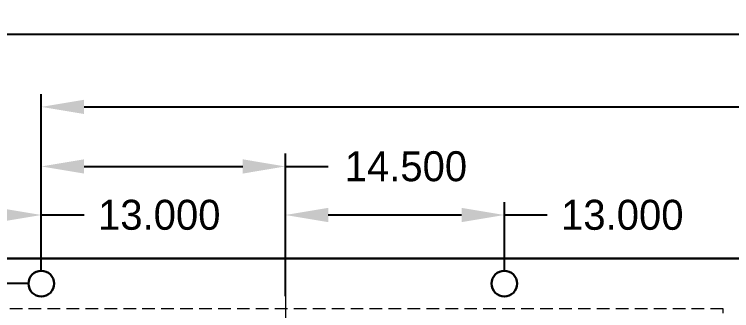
# Model space of a CAD drawing. Extents: x -14 to 234, y 117 to 227.
# Drawn here: x 10.12 to 52.72, y 209.46 to 227.03 of the extents above; entities that cross this region are included whole.
import ezdxf

# ---------------------------------------------------------------- set-up
doc = ezdxf.new("R2010")
doc.units = 0
doc.header["$LTSCALE"] = 3
doc.header["$MEASUREMENT"] = 0
doc.linetypes.add('CENTER', pattern=[2, 1.25, -0.25, 0.25, -0.25])
doc.linetypes.add('HIDDEN', pattern=[0.375, 0.25, -0.125])
for name, color, linetype, lineweight in [('CLIN', 1, 'CENTER', 15), ('DIM', 4, 'Continuous', 13), ('HIDN', 6, 'HIDDEN', 15), ('OBJ', 3, 'Continuous', 30)]:
    doc.layers.add(name, color=color, linetype=linetype, lineweight=lineweight)
doc.dimstyles.new('3DEC X 1', dxfattribs={"dimtxt": 1.778, "dimasz": 2.54, "dimexe": 0.762, "dimexo": 0.762, "dimgap": 0.762, "dimtad": 0, "dimdec": 3, "dimzin": 0, "dimdsep": 46, "dimtxsty": 'Standard', "dimcen": 0.09, "dimadec": 0, "dimazin": 0, "dimtfac": 1, "dimtdec": 3, "dimtofl": 0, "dimtmove": 0, "dimatfit": 3, "dimfxl": 1, "dimtolj": 1, "dimtzin": 0, "dimarcsym": 0})

# ---------------------------------------------------------------- blocks, each defined once
blk = doc.blocks.new('*D0')
at = {"layer": 'Defpoints', "color": 0, "transparency": 16777216}
for p in [(-83.281, -68.102), (-83.281, -68.102), (-96.281, -71.825), (-96.281, -71.825), (-83.281, -72.175), (-83.281, -72.175)]:
    blk.add_point(p, dxfattribs=at)
at = {"layer": 'DIM', "color": 0, "lineweight": -2, "transparency": 16777216}
for p, q in [((-96.281, -71.063), (-96.281, -67.34)), ((-96.281, -71.063), (-96.281, -67.34)), ((-83.281, -71.413), (-83.281, -67.34)), ((-83.281, -71.413), (-83.281, -67.34)), ((-93.741, -68.102), (-85.821, -68.102)), ((-93.741, -68.102), (-85.821, -68.102)), ((-83.281, -68.102), (-80.741, -68.102)), ((-83.281, -68.102), (-80.741, -68.102))]:
    blk.add_line(p, q, dxfattribs=at)
at = {"layer": 'DIM', "color": 0, "transparency": 16777216}
for points in [[(-93.741, -67.679), (-93.741, -68.525), (-96.281, -68.102)], [(-93.741, -67.679), (-93.741, -68.525), (-96.281, -68.102)], [(-85.821, -67.679), (-85.821, -68.525), (-83.281, -68.102)], [(-85.821, -67.679), (-85.821, -68.525), (-83.281, -68.102)]]:
    blk.add_solid(points, dxfattribs=at)
at = {"layer": 'DIM', "color": 0, "transparency": 16777216, "insert": (-76.275, -68.102), "char_height": 1.778, "attachment_point": 5}
blk.add_mtext('\\A1;13.000', dxfattribs=at)
blk.add_mtext('\\A1;13.000', dxfattribs=at)
blk = doc.blocks.new('*D1')
at = {"layer": 'Defpoints', "color": 0, "transparency": 16777216}
for p in [(-68.781, -65.224), (-68.781, -65.224), (-83.281, -72.175), (-83.281, -72.175), (-68.781, -73.675), (-68.781, -73.675)]:
    blk.add_point(p, dxfattribs=at)
at = {"layer": 'DIM', "color": 0, "lineweight": -2, "transparency": 16777216}
for p, q in [((-83.281, -71.413), (-83.281, -64.462)), ((-83.281, -71.413), (-83.281, -64.462)), ((-68.781, -72.913), (-68.781, -64.462)), ((-68.781, -72.913), (-68.781, -64.462)), ((-80.741, -65.224), (-71.321, -65.224)), ((-80.741, -65.224), (-71.321, -65.224)), ((-68.781, -65.224), (-66.241, -65.224)), ((-68.781, -65.224), (-66.241, -65.224))]:
    blk.add_line(p, q, dxfattribs=at)
at = {"layer": 'DIM', "color": 0, "transparency": 16777216}
for points in [[(-80.741, -64.8), (-80.741, -65.647), (-83.281, -65.224)], [(-80.741, -64.8), (-80.741, -65.647), (-83.281, -65.224)], [(-71.321, -64.8), (-71.321, -65.647), (-68.781, -65.224)], [(-71.321, -64.8), (-71.321, -65.647), (-68.781, -65.224)]]:
    blk.add_solid(points, dxfattribs=at)
at = {"layer": 'DIM', "color": 0, "transparency": 16777216, "insert": (-61.627, -65.224), "char_height": 1.778, "attachment_point": 5}
blk.add_mtext('\\A1;14.500', dxfattribs=at)
blk.add_mtext('\\A1;14.500', dxfattribs=at)
blk = doc.blocks.new('*D2')
at = {"layer": 'Defpoints', "color": 0, "transparency": 16777216}
for p in [(-55.781, -68.103), (-55.781, -68.103), (-55.781, -72.175), (-55.781, -72.175), (-68.781, -73.675), (-68.781, -73.675)]:
    blk.add_point(p, dxfattribs=at)
at = {"layer": 'DIM', "color": 0, "lineweight": -2, "transparency": 16777216}
for p, q in [((-68.781, -72.913), (-68.781, -67.341)), ((-68.781, -72.913), (-68.781, -67.341)), ((-55.781, -71.413), (-55.781, -67.341)), ((-55.781, -71.413), (-55.781, -67.341)), ((-66.241, -68.103), (-58.321, -68.103)), ((-66.241, -68.103), (-58.321, -68.103)), ((-55.781, -68.103), (-53.241, -68.103)), ((-55.781, -68.103), (-53.241, -68.103))]:
    blk.add_line(p, q, dxfattribs=at)
at = {"layer": 'DIM', "color": 0, "transparency": 16777216}
for points in [[(-66.241, -67.68), (-66.241, -68.527), (-68.781, -68.103)], [(-66.241, -67.68), (-66.241, -68.527), (-68.781, -68.103)], [(-58.321, -67.68), (-58.321, -68.527), (-55.781, -68.103)], [(-58.321, -67.68), (-58.321, -68.527), (-55.781, -68.103)]]:
    blk.add_solid(points, dxfattribs=at)
at = {"layer": 'DIM', "color": 0, "transparency": 16777216, "insert": (-48.775, -68.103), "char_height": 1.778, "attachment_point": 5}
blk.add_mtext('\\A1;13.000', dxfattribs=at)
blk.add_mtext('\\A1;13.000', dxfattribs=at)
blk = doc.blocks.new('*D4')
at = {"layer": 'Defpoints', "color": 0, "transparency": 16777216}
for p in [(81.719, -61.692), (81.719, -61.692), (-83.281, -72.175), (-83.281, -72.175), (81.719, -72.175), (81.719, -72.175)]:
    blk.add_point(p, dxfattribs=at)
at = {"layer": 'DIM', "color": 0, "lineweight": -2, "transparency": 16777216}
for p, q in [((-83.281, -71.413), (-83.281, -60.93)), ((-83.281, -71.413), (-83.281, -60.93)), ((81.719, -71.413), (81.719, -60.93)), ((81.719, -71.413), (81.719, -60.93)), ((-80.741, -61.692), (-9.433, -61.692)), ((-80.741, -61.692), (-9.433, -61.692)), ((79.179, -61.692), (7.871, -61.692)), ((79.179, -61.692), (7.871, -61.692))]:
    blk.add_line(p, q, dxfattribs=at)
at = {"layer": 'DIM', "color": 0, "transparency": 16777216}
for points in [[(-80.741, -61.269), (-80.741, -62.115), (-83.281, -61.692)], [(-80.741, -61.269), (-80.741, -62.115), (-83.281, -61.692)], [(79.179, -61.269), (79.179, -62.115), (81.719, -61.692)], [(79.179, -61.269), (79.179, -62.115), (81.719, -61.692)]]:
    blk.add_solid(points, dxfattribs=at)
at = {"layer": 'DIM', "color": 0, "transparency": 16777216, "insert": (-0.781, -61.692), "char_height": 1.778, "attachment_point": 5}
blk.add_mtext('\\A1;165.000{\\H1.333500;±0.050}', dxfattribs=at)
blk.add_mtext('\\A1;165.000{\\H1.333500;±0.050}', dxfattribs=at)
blk = doc.blocks.new('*D11')
at = {"layer": 'Defpoints', "color": 0, "transparency": 16777216}
for p in [(-83.281, -72.175), (-83.281, -72.175), (-104.185, -129.175), (-104.185, -129.175), (-68.781, -129.175), (-68.781, -129.175)]:
    blk.add_point(p, dxfattribs=at)
at = {"layer": 'DIM', "color": 0, "lineweight": -2, "transparency": 16777216}
for p, q in [((-84.043, -72.175), (-104.947, -72.175)), ((-84.043, -72.175), (-104.947, -72.175)), ((-104.185, -74.715), (-104.185, -95.912)), ((-104.185, -74.715), (-104.185, -95.912)), ((-104.185, -126.635), (-104.185, -105.437)), ((-104.185, -126.635), (-104.185, -105.437)), ((-69.543, -129.175), (-104.947, -129.175)), ((-69.543, -129.175), (-104.947, -129.175))]:
    blk.add_line(p, q, dxfattribs=at)
at = {"layer": 'DIM', "color": 0, "transparency": 16777216}
for points in [[(-104.608, -74.715), (-103.762, -74.715), (-104.185, -72.175)], [(-104.608, -74.715), (-103.762, -74.715), (-104.185, -72.175)], [(-104.608, -126.635), (-103.762, -126.635), (-104.185, -129.175)], [(-104.608, -126.635), (-103.762, -126.635), (-104.185, -129.175)]]:
    blk.add_solid(points, dxfattribs=at)
at = {"layer": 'DIM', "color": 0, "transparency": 16777216, "insert": (-104.185, -100.675), "char_height": 1.778, "attachment_point": 5, "rotation": 90}
blk.add_mtext('\\A1;57.000', dxfattribs=at)
blk.add_mtext('\\A1;57.000', dxfattribs=at)
blk = doc.blocks.new('*D26')
at = {"layer": 'Defpoints', "color": 0, "transparency": 16777216}
for p in [(123.719, -57.372), (123.719, -57.372), (-96.281, -71.825), (-96.281, -71.825), (123.719, -71.825), (123.719, -71.825)]:
    blk.add_point(p, dxfattribs=at)
at = {"layer": 'DIM', "color": 0, "lineweight": -2, "transparency": 16777216}
for p, q in [((-96.281, -71.063), (-96.281, -56.61)), ((-96.281, -71.063), (-96.281, -56.61)), ((123.719, -71.063), (123.719, -56.61)), ((123.719, -71.063), (123.719, -56.61)), ((-93.741, -57.372), (4.716, -57.372)), ((-93.741, -57.372), (4.716, -57.372)), ((121.179, -57.372), (21.872, -57.372)), ((121.179, -57.372), (21.872, -57.372))]:
    blk.add_line(p, q, dxfattribs=at)
at = {"layer": 'DIM', "color": 0, "transparency": 16777216}
for points in [[(-93.741, -56.948), (-93.741, -57.795), (-96.281, -57.372)], [(-93.741, -56.948), (-93.741, -57.795), (-96.281, -57.372)], [(121.179, -56.948), (121.179, -57.795), (123.719, -57.372)], [(121.179, -56.948), (121.179, -57.795), (123.719, -57.372)]]:
    blk.add_solid(points, dxfattribs=at)
at = {"layer": 'DIM', "color": 0, "transparency": 16777216, "insert": (13.294, -57.372), "char_height": 1.778, "attachment_point": 5}
blk.add_mtext('\\A1;220.000{\\H1.333500;±0.100}', dxfattribs=at)
blk.add_mtext('\\A1;220.000{\\H1.333500;±0.100}', dxfattribs=at)

msp = doc.modelspace()

# ---------------------------------------------------------------- linework, layer by layer
at = {"layer": 'CLIN'}
msp.add_line((26.21913, 212.55713), (26.21913, 152.55713), dxfattribs=at)
at = {"layer": 'HIDN'}
msp.add_lwpolyline([(52.21913, 157.55713), (52.21913, 209.55713), (0.21913, 209.55713), (0.21913, 157.55713)], close=True, dxfattribs=at)
at = {"layer": 'OBJ'}
msp.add_lwpolyline([(216.71913, 212.55713), (0.71913, 212.55713), (-1.28087, 211.40713), (-1.28087, 207.75713, -0.41421356), (-0.78087, 207.25713), (-0.78087, 193.45713, -0.41421356), (-1.28087, 192.95713), (-1.28087, 190.95713, -0.41421356), (-0.78087, 190.45713), (-0.78087, 176.65713, -0.41421356), (-1.28087, 176.15713), (-1.28087, 174.15713, -0.41421356), (-0.78087, 173.65713), (-0.78087, 159.85713, -0.41421356), (-1.28087, 159.35713), (-1.28087, 153.70713), (0.71913, 152.55713), (216.71913, 152.55713)], format="xyb", dxfattribs=at)
for centre in [(11.71913, 211.05713), (39.21913, 211.05713)]:
    msp.add_circle(centre, 0.762, dxfattribs=at)

# ---------------------------------------------------------------- dimensions: what is measured, and where the dimension line sits
at = {"layer": 'DIM'}
dim = msp.add_linear_dim(base=(218.71913, 225.86009), p1=(-1.28087, 211.40713), p2=(218.71913, 211.40713), dimstyle='3DEC X 1', override={"dimgap": 0.762, "dimtol": 1, "dimlim": 0, "dimtp": 0.1, "dimtm": 0.1, "dimtfac": 0.75}, dxfattribs=at)
dim.commit()
dim.dimension.update_dxf_attribs({"geometry": '*D26', "text_midpoint": (108.29413, 225.86009), "dimtype": 128, "insert": (95.00003, 283.23169)})
dim = msp.add_linear_dim(base=(176.71913, 221.53976), p1=(11.71913, 211.05713), p2=(176.71913, 211.05713), dimstyle='3DEC X 1', override={"dimgap": 0.762, "dimtol": 1, "dimlim": 0, "dimtp": 0.05, "dimtm": 0.05, "dimtfac": 0.75}, dxfattribs=at)
dim.commit()
dim.dimension.update_dxf_attribs({"geometry": '*D4', "text_midpoint": (94.21913, 221.53976), "insert": (95.00003, 283.23169)})
for base, p1, p2, picture, middle in [((26.21913, 218.00808), (11.71913, 211.05713), (26.21913, 209.55713), '*D1', (33.37347, 218.00808)), ((11.71913, 215.12974), (-1.28087, 211.40713), (11.71913, 211.05713), '*D0', (18.7253, 215.12974)), ((39.21913, 215.12844), (26.21913, 209.55713), (39.21913, 211.05713), '*D2', (46.2253, 215.12844))]:
    dim = msp.add_linear_dim(base=base, p1=p1, p2=p2, dimstyle='3DEC X 1', dxfattribs=at)
    dim.commit()
    dim.dimension.update_dxf_attribs({"geometry": picture, "text_midpoint": middle, "dimtype": 128, "insert": (95.00003, 283.23169)})
dim = msp.add_linear_dim(base=(-9.1849, 154.05713), p1=(11.71913, 211.05713), p2=(26.21913, 154.05713), angle=90, dimstyle='3DEC X 1', dxfattribs=at)
dim.commit()
dim.dimension.update_dxf_attribs({"geometry": '*D11', "text_midpoint": (-9.1849, 182.55713), "insert": (95.00003, 283.23169)})

doc.saveas('drawing.dxf')
